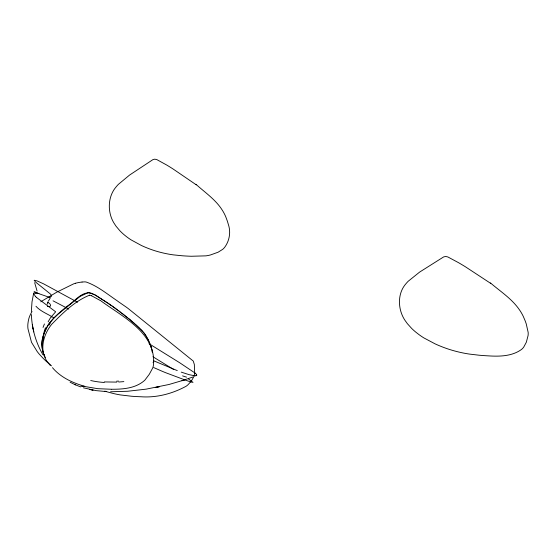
<?xml version="1.0" encoding="UTF-8"?>
<svg xmlns="http://www.w3.org/2000/svg" width="556" height="556" viewBox="0 0 556 556"><rect width="100%" height="100%" fill="white"/><g stroke="black" fill="none" stroke-linecap="round" stroke-linejoin="round"><path stroke-width="0.83" d="M31.358 311.277L32.005 301.852L33.666 293.2M89.474 295.215C74.699 301.137 62.786 313.063 51.722 324.266C43.709 334.059 39.302 348.89 46.37 360.413A13.441 12.656 -26.7 0 0 46.78 361.073L49.762 364.743M47.197 304.208L47.83 302.255M45.474 327.727L44.633 330.09A29.809 27.383 -13.6 0 0 43.764 333.975M48.136 321.875L49.581 319.227A21.726 21.065 4.7 0 1 51.173 316.969M153.088 362.616L153.936 360.9L177.281 370.602M48.379 301.157L50.235 298.009M51.159 316.955L55.663 311.798L36.606 297.536M84.762 386.239L81.996 386.517A46.044 12.621 -64 0 1 81.002 386.059M91.65 293.29C82.079 290.503 74.511 301.72 67.095 306.231C60.555 311.707 53.723 317.073 48.719 324.065A19.55 18.411 -26.7 0 0 47.941 325.26L47.357 326.282A59.617 56.128 -26.7 0 0 44.133 333.204L43.034 336.297A29.107 27.404 -26.7 0 0 42.312 339.313L42.027 341.259A26.827 25.256 -26.7 0 0 41.888 344.928L42.103 347.451A38.42 36.168 -26.7 0 0 42.534 350.051L42.798 351.051M107.183 302.728L95.868 295.354A25.715 24.207 -26.7 0 0 94.437 294.569L88.425 292.519L80.203 296.348L58.276 313.987L53.446 318.623L48.803 324.238A19.55 18.411 -26.7 0 0 48.031 325.434L47.441 326.455A59.617 56.128 -26.7 0 0 44.223 333.378L43.125 336.47A29.107 27.404 -26.7 0 0 42.395 339.487L42.11 341.426A26.827 25.256 -26.7 0 0 41.978 345.095L42.187 347.625A38.42 36.168 -26.7 0 0 42.617 350.224M192.772 377.031L181.937 380.749M185.176 379.72L168.989 384.488L146.103 389.151L127.637 391.257L110.588 391.765M155.749 387.449L159.53 386.649L155.263 387.553M195.983 375.738L196.796 375.307L196.539 374.369M111.367 389.256L97.717 388.679L82.886 386.205M123.863 381.618L118.755 382.021M82.052 282.024L84.797 281.871A9.959 9.376 -26.7 0 1 86.201 282.031C97.641 285.993 107.225 294.068 117.177 300.775A83.97 79.056 -26.7 0 0 118.859 302.012L126.198 307.079A116.697 109.866 -26.7 0 1 128.366 308.67L193.273 361.08L194.35 364.534L194.6 373.417L194.03 376.308L192.056 379.852A36.251 34.124 -26.7 0 1 190.506 381.951L188.164 384.571A14.227 13.393 -26.7 0 1 186.093 386.26C172.381 393.724 156.632 397.894 140.946 396.755A192.946 181.652 -26.7 0 1 131.591 396.247L120.444 394.934A102.36 96.369 -26.7 0 1 113.688 393.585L107.843 392.043A175.474 165.201 -26.7 0 1 104.799 391.132M116.823 382.097L104.257 381.93M111.617 389.256C122.959 389.304 135.379 388.408 144.345 380.631A17.716 16.68 -26.7 0 0 144.887 380.116L149.265 374.327L152.622 368.176A13.803 12.99 -26.7 0 0 153.519 364.562C156.139 332.933 122.452 316.767 101.032 300.963M106.703 391.626L96.042 390.618L83.414 387.817M194.572 375.766L188.998 374.64L181.228 372.124M47.357 306.363L48.803 306.495A35.647 4.955 28.8 0 0 49.776 306.391L50.262 306.168A47.017 6.533 28.8 0 0 50.617 305.717L50.186 304.195L47.705 301.977M49.303 297.3L39.177 293.797M36.161 293.019L33.714 293.116A17.125 2.558 33 0 0 33.555 293.422M84.025 386.1C72.224 382.73 60.507 377.218 52.459 367.662M80.592 386.9L74.845 384.592M91.525 295.736L100.594 300.685M91.74 293.464L94.527 294.743A25.715 24.207 -26.7 0 1 95.952 295.528L101.838 299.281M153.706 367.572L162.06 371.22A36.335 5.053 28.8 0 1 163.116 371.651L164.645 372.291A28.53 3.968 28.8 0 0 165.681 372.708L184.543 379.79A110.283 15.332 28.8 0 0 191.021 382.028L193.043 382.375L188.456 378.935M75.38 384.842L70.105 382.229M37.975 293.207L34.111 291.525L36.057 293.304M53.042 300.824L62.793 305.918A140.022 19.467 28.8 0 1 68.749 309.094M53.64 317.775C47.844 313.938 40.644 311.541 35.959 306.259M77.527 302.249L43.59 283.845L37.092 280.912L34.159 280.245L35.653 282.094L50.422 294.027A13.525 2.808 29.9 0 1 51.27 295.201L51.34 296.543L49.852 297.328A15.401 3.315 41.2 0 1 49.282 297.279M152.9 356.737L173.75 369.559M149.036 343.705L179.803 362.818L195.191 373.132M102.554 299.74L103.291 300.205M103.951 300.511L111.311 305.543M490.712 283.393L465.358 266.748A352.97 332.307 -26.7 0 0 458.561 262.689L447.837 256.948L445.62 256.462L443.639 256.921L419.613 272.092L408.194 281.266A39.949 37.606 -26.7 0 0 405.977 283.706C396.63 294.193 397.881 311.423 406.262 322.112A32.102 30.226 -26.7 0 0 407.472 323.78L411.711 328.471A70.695 66.56 -26.7 0 0 415.985 332.286L419.078 334.677A84.331 79.397 -26.7 0 0 423.929 337.944L435.146 343.886A140.605 132.377 -26.7 0 0 443.125 347.229L445.217 348A124.016 116.76 -26.7 0 0 451.528 350.085A131.272 123.592 -26.7 0 0 463.815 353.123A127.63 120.159 -26.7 0 0 469.556 354.102L478.904 355.194A246.19 231.782 -26.7 0 0 488.481 355.875C499.663 356.584 511.944 356.327 521.403 349.536A13.073 12.308 -26.7 0 0 523.71 347.132L526.33 342.239L528.082 335.532A19.328 18.195 -26.7 0 0 528.165 332.432L526.268 323.974A80.808 76.075 -26.7 0 0 525.066 320.583L523.328 316.517A53.119 50.012 -26.7 0 0 521.118 312.409A55.246 52.007 -26.7 0 0 520.228 310.992A52.688 49.602 -26.7 0 0 519.304 309.629C511.805 298.725 500.365 291.434 490.468 282.948M107.906 303.096L113.841 307.343M196.282 184.828L172.992 168.927A305.48 287.605 -26.7 0 0 166.737 165.056L156.834 159.607L154.763 159.169L152.872 159.655L129.576 175.064L118.421 184.314A42.513 40.025 -26.7 0 0 116.232 186.767C107.232 196.998 107.225 213.643 114.974 224.589A29.1 27.397 -26.7 0 0 116.044 226.209L119.867 230.747A62.717 59.047 -26.7 0 0 124.648 235.181L126.58 236.717A73.19 68.902 -26.7 0 0 131.028 239.845L141.384 245.481A121.597 114.48 -26.7 0 0 148.793 248.615L150.739 249.338A107.621 101.324 -26.7 0 0 156.618 251.27A114.64 107.927 -26.7 0 0 168.1 254.022A112.242 105.668 -26.7 0 0 173.479 254.884L182.271 255.774A219.884 207.013 -26.7 0 0 191.292 256.26L205.922 255.857A39.122 36.835 -26.7 0 0 210.578 254.926L218.112 252.209L222.636 249.387A13.865 13.052 -26.7 0 0 224.916 246.975C229.6 240.414 230.99 231.748 228.245 224.117A77.43 72.899 -26.7 0 0 227.244 220.801L225.771 216.826A49.811 46.892 -26.7 0 0 223.067 211.447A48.094 45.279 -26.7 0 0 222.247 210.119C215.672 199.632 205.095 192.564 196.066 184.397M112.062 305.96L117.295 309.88M114.605 307.788L118.178 310.54M118.087 310.366L120.881 312.597M118.984 311.04L121.792 313.292M121.701 313.118L125.322 316.03M122.612 313.813L127.734 317.928M126.066 316.503L128.505 318.546A148.945 140.23 -26.7 0 1 130.945 320.562M51.527 365.883L46.308 361.365A126.379 118.977 -26.7 0 1 43.062 358.217L39.316 354.186A60.694 57.143 -26.7 0 1 37.217 351.573L31.511 342.315L28.015 328.957A19.265 18.139 -26.7 0 1 27.856 327.567A23.991 22.581 -26.7 0 1 27.918 323.696L28.141 322.049A43.966 41.387 -26.7 0 1 28.432 320.416L28.933 318.296A17.215 16.207 -26.7 0 1 29.315 317.149A30.712 28.912 -26.7 0 1 30.219 314.974A41.839 39.393 -26.7 0 1 31.789 311.916A55.51 52.257 -26.7 0 1 32.026 311.492M131.751 321.153L134.927 324.03M132.801 322.153L130.855 320.388A148.945 140.23 -26.7 0 0 128.422 318.373M133.746 322.89L139.382 328.144M135.963 324.871L140.404 329.131M140.32 328.957L142.927 331.744M35.438 296.459L33.631 293.471M141.259 329.896L143.601 332.516M50.221 365.25L49.894 364.889M143.511 332.342L144.206 333.266M144.115 333.093L144.768 334.017M144.678 333.843L145.297 334.775M145.206 334.601L145.804 335.567M145.721 335.393L146.311 336.401M146.228 336.227L146.833 337.297M42.888 354.7C35.834 342.531 31.887 328.596 31.393 314.55M146.742 337.124L147.354 338.25A69.097 65.059 -26.7 0 1 148.897 341.315M45.182 357.035L45.446 357.529M44.577 355.896L44.834 356.382M44.668 356.069L44.07 354.874M149.383 342.371L148.813 341.141A69.097 65.059 -26.7 0 0 147.27 338.076M43.82 354.325L44.153 355.048M149.293 342.197L149.835 343.434M43.576 353.734L43.91 354.499M149.752 343.26L150.259 344.477M150.176 344.31L150.641 345.512M43.347 353.102L43.667 353.908M150.558 345.339L150.989 346.52A41.776 39.33 -26.7 0 1 151.837 349.509M43.125 352.414L43.431 353.275M37.064 291.01L34.66 282.67M42.909 351.67L43.208 352.587M42.715 350.878L43 351.844M32.929 328.026L33.777 331.925M152.254 351.503L151.746 349.335A41.776 39.33 -26.7 0 0 150.905 346.353M32.422 325.1L32.331 324.621L33.026 328.513M152.163 351.329L152.337 352.337M43.611 340.557A28.537 26.452 19.2 0 1 43.646 333.954M43.048 327.449A52.66 40.407 -44.6 0 1 44.452 323.96M49.269 324.975A57.4 40.942 -48.2 0 1 50.499 322.549M118.567 381.103A89.495 66.428 9.4 0 1 116.656 381.18M104.208 382.472A87.236 84.915 -38.4 0 1 90.718 380.526M194.864 373.027A10.015 1.578 26.4 0 1 196.351 374.285M195.941 375.71A23.533 3.941 26 0 1 194.496 375.724M186.587 377.142A80.55 18.522 33.2 0 1 182.583 375.87M36.627 297.543A8.389 0.952 35.9 0 1 35.452 296.466M35.994 292.887A59.381 8.736 34.7 0 1 38.962 293.624M89.488 295.153A7.436 7.006 -26.7 0 1 91.511 295.771M40.783 301.845A37.106 34.938 -26.7 0 1 41.401 301.394L56.83 292.129L73.503 283.928A24.888 23.435 -26.7 0 1 75.484 283.275M75.477 283.254A39.504 37.196 -26.7 0 1 82.052 282.052M89.801 389.471L92.963 390.097L89.801 389.471"/></g></svg>
